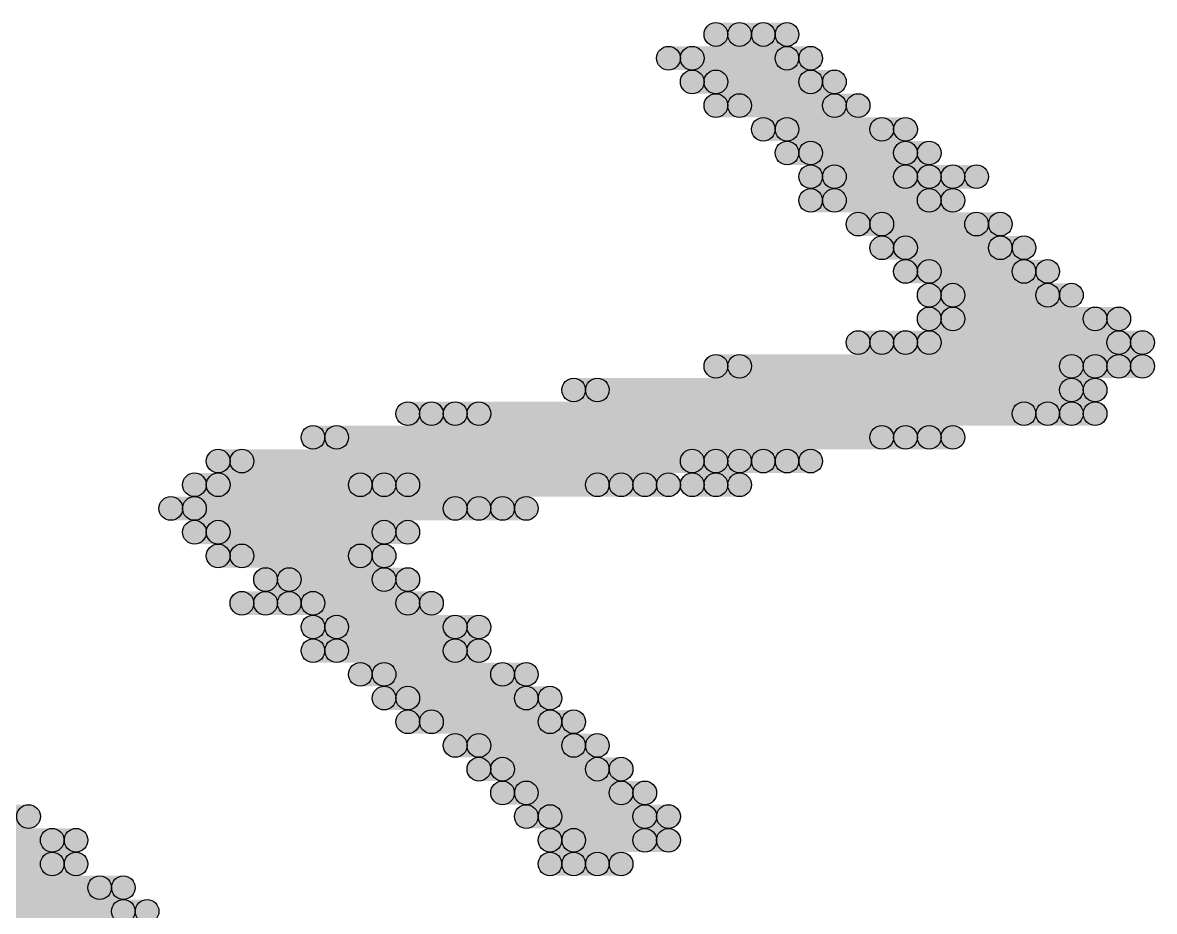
# Model space of a CAD drawing. Header units: millimetres. Extents: x 0 to 137, y 0 to 37.
# Drawn here: x 127.019 to 128.232, y 2.057 to 3.01 of the extents above; entities that cross this region are included whole.
import ezdxf

# ---------------------------------------------------------------- set-up
doc = ezdxf.new("R2010")
doc.units = ezdxf.units.MM
doc.layers.add('TopLayer', color=1, linetype='Continuous')
doc.layers.add('TopSolder', color=216, linetype='Continuous')

msp = doc.modelspace()

# ---------------------------------------------------------------- hatches: boundary and pattern name
at = {"layer": 'TopLayer'}
h = msp.add_hatch(color=1, dxfattribs=at)
edge = h.paths.add_edge_path()
edge.add_arc((127.7874, 2.9972), 0.0127, 0, 360)
for points in [[(127.7874, 2.9845), (127.7874, 3.0099), (127.8382, 3.0099), (127.8382, 2.9845)], [(127.7366, 2.9591), (127.7366, 2.9845), (127.8636, 2.9845), (127.8636, 2.9591)], [(127.762, 2.9337), (127.762, 2.9591), (127.889, 2.9591), (127.889, 2.9337)], [(127.7874, 2.9083), (127.7874, 2.9337), (127.9144, 2.9337), (127.9144, 2.9083)], [(127.8382, 2.8829), (127.8382, 2.9083), (127.9652, 2.9083), (127.9652, 2.8829)], [(127.8636, 2.8575), (127.8636, 2.8829), (127.9906, 2.8829), (127.9906, 2.8575)], [(127.889, 2.8321), (127.889, 2.8575), (127.9906, 2.8575), (127.9906, 2.8321)], [(128.016, 2.8321), (128.016, 2.8575), (128.0414, 2.8575), (128.0414, 2.8321)], [(127.889, 2.8067), (127.889, 2.8321), (128.016, 2.8321), (128.016, 2.8067)], [(127.9398, 2.7813), (127.9398, 2.8067), (128.0668, 2.8067), (128.0668, 2.7813)], [(127.9652, 2.7559), (127.9652, 2.7813), (128.0922, 2.7813), (128.0922, 2.7559)], [(127.9906, 2.7305), (127.9906, 2.7559), (128.1176, 2.7559), (128.1176, 2.7305)], [(128.016, 2.7051), (128.016, 2.7305), (128.143, 2.7305), (128.143, 2.7051)], [(128.016, 2.6797), (128.016, 2.7051), (128.1938, 2.7051), (128.1938, 2.6797)], [(127.9398, 2.6543), (127.9398, 2.6797), (127.9652, 2.6797), (127.9652, 2.6543)], [(127.9906, 2.6543), (127.9906, 2.6797), (128.2192, 2.6797), (128.2192, 2.6543)], [(127.7874, 2.6289), (127.7874, 2.6543), (128.1684, 2.6543), (128.1684, 2.6289)], [(128.1938, 2.6289), (128.1938, 2.6543), (128.2192, 2.6543), (128.2192, 2.6289)], [(127.635, 2.6035), (127.635, 2.6289), (128.1684, 2.6289), (128.1684, 2.6035)], [(127.4572, 2.5781), (127.4572, 2.6035), (127.4826, 2.6035), (127.4826, 2.5781)], [(127.508, 2.5781), (127.508, 2.6035), (128.1176, 2.6035), (128.1176, 2.5781)], [(128.143, 2.5781), (128.143, 2.6035), (128.1684, 2.6035), (128.1684, 2.5781)], [(127.3556, 2.5527), (127.3556, 2.5781), (127.9652, 2.5781), (127.9652, 2.5527)], [(127.9906, 2.5527), (127.9906, 2.5781), (128.016, 2.5781), (128.016, 2.5527)], [(127.254, 2.5273), (127.254, 2.5527), (127.762, 2.5527), (127.762, 2.5273)], [(127.7874, 2.5273), (127.7874, 2.5527), (127.8128, 2.5527), (127.8128, 2.5273)], [(127.8382, 2.5273), (127.8382, 2.5527), (127.8636, 2.5527), (127.8636, 2.5273)], [(127.2286, 2.5019), (127.2286, 2.5273), (127.4064, 2.5273), (127.4064, 2.5019)], [(127.4318, 2.5019), (127.4318, 2.5273), (127.6604, 2.5273), (127.6604, 2.5019)], [(127.6858, 2.5019), (127.6858, 2.5273), (127.7112, 2.5273), (127.7112, 2.5019)], [(127.762, 2.5019), (127.762, 2.5273), (127.7874, 2.5273), (127.7874, 2.5019)], [(127.2032, 2.4765), (127.2032, 2.5019), (127.508, 2.5019), (127.508, 2.4765)], [(127.5334, 2.4765), (127.5334, 2.5019), (127.5588, 2.5019), (127.5588, 2.4765)], [(127.2286, 2.4511), (127.2286, 2.4765), (127.4318, 2.4765), (127.4318, 2.4511)], [(127.254, 2.4257), (127.254, 2.4511), (127.4064, 2.4511), (127.4064, 2.4257)], [(127.3048, 2.4003), (127.3048, 2.4257), (127.4318, 2.4257), (127.4318, 2.4003)], [(127.2794, 2.3749), (127.2794, 2.4003), (127.3048, 2.4003), (127.3048, 2.3749)], [(127.3302, 2.3749), (127.3302, 2.4003), (127.4572, 2.4003), (127.4572, 2.3749)], [(127.3556, 2.3495), (127.3556, 2.3749), (127.508, 2.3749), (127.508, 2.3495)], [(127.3556, 2.3241), (127.3556, 2.3495), (127.508, 2.3495), (127.508, 2.3241)], [(127.4064, 2.2987), (127.4064, 2.3241), (127.5588, 2.3241), (127.5588, 2.2987)], [(127.4318, 2.2733), (127.4318, 2.2987), (127.5842, 2.2987), (127.5842, 2.2733)], [(127.4572, 2.2479), (127.4572, 2.2733), (127.6096, 2.2733), (127.6096, 2.2479)], [(127.508, 2.2225), (127.508, 2.2479), (127.635, 2.2479), (127.635, 2.2225)], [(127.5334, 2.1971), (127.5334, 2.2225), (127.6604, 2.2225), (127.6604, 2.1971)], [(127.5588, 2.1717), (127.5588, 2.1971), (127.6858, 2.1971), (127.6858, 2.1717)], [(126.873, 2.1463), (126.873, 2.1717), (127.0254, 2.1717), (127.0254, 2.1463)], [(127.5842, 2.1463), (127.5842, 2.1717), (127.7112, 2.1717), (127.7112, 2.1463)], [(126.873, 2.1209), (126.873, 2.1463), (127.0762, 2.1463), (127.0762, 2.1209)], [(127.6096, 2.1209), (127.6096, 2.1463), (127.7112, 2.1463), (127.7112, 2.1209)], [(126.8984, 2.0955), (126.8984, 2.1209), (127.0762, 2.1209), (127.0762, 2.0955)], [(127.6096, 2.0955), (127.6096, 2.1209), (127.6604, 2.1209), (127.6604, 2.0955)], [(126.9492, 2.0701), (126.9492, 2.0955), (127.127, 2.0955), (127.127, 2.0701)], [(126.9492, 2.0447), (126.9492, 2.0701), (127.1524, 2.0701), (127.1524, 2.0447)]]:
    msp.add_hatch(color=1, dxfattribs=at).paths.add_polyline_path(points)
h = msp.add_hatch(color=1, dxfattribs=at)
edge = h.paths.add_edge_path()
edge.add_arc((127.8382, 2.9972), 0.0127, 0, 360)
h = msp.add_hatch(color=1, dxfattribs=at)
edge = h.paths.add_edge_path()
edge.add_arc((127.7366, 2.9718), 0.0127, 0, 360)
h = msp.add_hatch(color=1, dxfattribs=at)
edge = h.paths.add_edge_path()
edge.add_arc((127.8636, 2.9718), 0.0127, 0, 360)
h = msp.add_hatch(color=1, dxfattribs=at)
edge = h.paths.add_edge_path()
edge.add_arc((127.762, 2.9464), 0.0127, 0, 360)
h = msp.add_hatch(color=1, dxfattribs=at)
edge = h.paths.add_edge_path()
edge.add_arc((127.889, 2.9464), 0.0127, 0, 360)
h = msp.add_hatch(color=1, dxfattribs=at)
edge = h.paths.add_edge_path()
edge.add_arc((127.7874, 2.921), 0.0127, 0, 360)
h = msp.add_hatch(color=1, dxfattribs=at)
edge = h.paths.add_edge_path()
edge.add_arc((127.9144, 2.921), 0.0127, 0, 360)
h = msp.add_hatch(color=1, dxfattribs=at)
edge = h.paths.add_edge_path()
edge.add_arc((127.8382, 2.8956), 0.0127, 0, 360)
h = msp.add_hatch(color=1, dxfattribs=at)
edge = h.paths.add_edge_path()
edge.add_arc((127.9652, 2.8956), 0.0127, 0, 360)
h = msp.add_hatch(color=1, dxfattribs=at)
edge = h.paths.add_edge_path()
edge.add_arc((127.8636, 2.8702), 0.0127, 0, 360)
h = msp.add_hatch(color=1, dxfattribs=at)
edge = h.paths.add_edge_path()
edge.add_arc((127.9906, 2.8702), 0.0127, 0, 360)
h = msp.add_hatch(color=1, dxfattribs=at)
edge = h.paths.add_edge_path()
edge.add_arc((127.889, 2.8448), 0.0127, 0, 360)
h = msp.add_hatch(color=1, dxfattribs=at)
edge = h.paths.add_edge_path()
edge.add_arc((127.9906, 2.8448), 0.0127, 0, 360)
h = msp.add_hatch(color=1, dxfattribs=at)
edge = h.paths.add_edge_path()
edge.add_arc((128.016, 2.8448), 0.0127, 0, 360)
h = msp.add_hatch(color=1, dxfattribs=at)
edge = h.paths.add_edge_path()
edge.add_arc((128.0414, 2.8448), 0.0127, 0, 360)
h = msp.add_hatch(color=1, dxfattribs=at)
edge = h.paths.add_edge_path()
edge.add_arc((127.889, 2.8194), 0.0127, 0, 360)
h = msp.add_hatch(color=1, dxfattribs=at)
edge = h.paths.add_edge_path()
edge.add_arc((128.016, 2.8194), 0.0127, 0, 360)
h = msp.add_hatch(color=1, dxfattribs=at)
edge = h.paths.add_edge_path()
edge.add_arc((127.9398, 2.794), 0.0127, 0, 360)
h = msp.add_hatch(color=1, dxfattribs=at)
edge = h.paths.add_edge_path()
edge.add_arc((128.0668, 2.794), 0.0127, 0, 360)
h = msp.add_hatch(color=1, dxfattribs=at)
edge = h.paths.add_edge_path()
edge.add_arc((127.9652, 2.7686), 0.0127, 0, 360)
h = msp.add_hatch(color=1, dxfattribs=at)
edge = h.paths.add_edge_path()
edge.add_arc((128.0922, 2.7686), 0.0127, 0, 360)
h = msp.add_hatch(color=1, dxfattribs=at)
edge = h.paths.add_edge_path()
edge.add_arc((127.9906, 2.7432), 0.0127, 0, 360)
h = msp.add_hatch(color=1, dxfattribs=at)
edge = h.paths.add_edge_path()
edge.add_arc((128.1176, 2.7432), 0.0127, 0, 360)
h = msp.add_hatch(color=1, dxfattribs=at)
edge = h.paths.add_edge_path()
edge.add_arc((128.016, 2.7178), 0.0127, 0, 360)
h = msp.add_hatch(color=1, dxfattribs=at)
edge = h.paths.add_edge_path()
edge.add_arc((128.143, 2.7178), 0.0127, 0, 360)
h = msp.add_hatch(color=1, dxfattribs=at)
edge = h.paths.add_edge_path()
edge.add_arc((128.016, 2.6924), 0.0127, 0, 360)
h = msp.add_hatch(color=1, dxfattribs=at)
edge = h.paths.add_edge_path()
edge.add_arc((128.1938, 2.6924), 0.0127, 0, 360)
h = msp.add_hatch(color=1, dxfattribs=at)
edge = h.paths.add_edge_path()
edge.add_arc((127.9398, 2.667), 0.0127, 0, 360)
h = msp.add_hatch(color=1, dxfattribs=at)
edge = h.paths.add_edge_path()
edge.add_arc((127.9652, 2.667), 0.0127, 0, 360)
h = msp.add_hatch(color=1, dxfattribs=at)
edge = h.paths.add_edge_path()
edge.add_arc((127.9906, 2.667), 0.0127, 0, 360)
h = msp.add_hatch(color=1, dxfattribs=at)
edge = h.paths.add_edge_path()
edge.add_arc((128.2192, 2.667), 0.0127, 0, 360)
h = msp.add_hatch(color=1, dxfattribs=at)
edge = h.paths.add_edge_path()
edge.add_arc((127.7874, 2.6416), 0.0127, 0, 360)
h = msp.add_hatch(color=1, dxfattribs=at)
edge = h.paths.add_edge_path()
edge.add_arc((128.1684, 2.6416), 0.0127, 0, 360)
h = msp.add_hatch(color=1, dxfattribs=at)
edge = h.paths.add_edge_path()
edge.add_arc((128.1938, 2.6416), 0.0127, 0, 360)
h = msp.add_hatch(color=1, dxfattribs=at)
edge = h.paths.add_edge_path()
edge.add_arc((128.2192, 2.6416), 0.0127, 0, 360)
h = msp.add_hatch(color=1, dxfattribs=at)
edge = h.paths.add_edge_path()
edge.add_arc((127.635, 2.6162), 0.0127, 0, 360)
h = msp.add_hatch(color=1, dxfattribs=at)
edge = h.paths.add_edge_path()
edge.add_arc((128.1684, 2.6162), 0.0127, 0, 360)
h = msp.add_hatch(color=1, dxfattribs=at)
edge = h.paths.add_edge_path()
edge.add_arc((127.4572, 2.5908), 0.0127, 0, 360)
h = msp.add_hatch(color=1, dxfattribs=at)
edge = h.paths.add_edge_path()
edge.add_arc((127.4826, 2.5908), 0.0127, 0, 360)
h = msp.add_hatch(color=1, dxfattribs=at)
edge = h.paths.add_edge_path()
edge.add_arc((127.508, 2.5908), 0.0127, 0, 360)
h = msp.add_hatch(color=1, dxfattribs=at)
edge = h.paths.add_edge_path()
edge.add_arc((128.1176, 2.5908), 0.0127, 0, 360)
h = msp.add_hatch(color=1, dxfattribs=at)
edge = h.paths.add_edge_path()
edge.add_arc((128.143, 2.5908), 0.0127, 0, 360)
h = msp.add_hatch(color=1, dxfattribs=at)
edge = h.paths.add_edge_path()
edge.add_arc((128.1684, 2.5908), 0.0127, 0, 360)
h = msp.add_hatch(color=1, dxfattribs=at)
edge = h.paths.add_edge_path()
edge.add_arc((127.3556, 2.5654), 0.0127, 0, 360)
h = msp.add_hatch(color=1, dxfattribs=at)
edge = h.paths.add_edge_path()
edge.add_arc((127.9652, 2.5654), 0.0127, 0, 360)
h = msp.add_hatch(color=1, dxfattribs=at)
edge = h.paths.add_edge_path()
edge.add_arc((127.9906, 2.5654), 0.0127, 0, 360)
h = msp.add_hatch(color=1, dxfattribs=at)
edge = h.paths.add_edge_path()
edge.add_arc((128.016, 2.5654), 0.0127, 0, 360)
h = msp.add_hatch(color=1, dxfattribs=at)
edge = h.paths.add_edge_path()
edge.add_arc((127.254, 2.54), 0.0127, 0, 360)
h = msp.add_hatch(color=1, dxfattribs=at)
edge = h.paths.add_edge_path()
edge.add_arc((127.762, 2.54), 0.0127, 0, 360)
h = msp.add_hatch(color=1, dxfattribs=at)
edge = h.paths.add_edge_path()
edge.add_arc((127.7874, 2.54), 0.0127, 0, 360)
h = msp.add_hatch(color=1, dxfattribs=at)
edge = h.paths.add_edge_path()
edge.add_arc((127.8128, 2.54), 0.0127, 0, 360)
h = msp.add_hatch(color=1, dxfattribs=at)
edge = h.paths.add_edge_path()
edge.add_arc((127.8382, 2.54), 0.0127, 0, 360)
h = msp.add_hatch(color=1, dxfattribs=at)
edge = h.paths.add_edge_path()
edge.add_arc((127.8636, 2.54), 0.0127, 0, 360)
h = msp.add_hatch(color=1, dxfattribs=at)
edge = h.paths.add_edge_path()
edge.add_arc((127.2286, 2.5146), 0.0127, 0, 360)
h = msp.add_hatch(color=1, dxfattribs=at)
edge = h.paths.add_edge_path()
edge.add_arc((127.4064, 2.5146), 0.0127, 0, 360)
h = msp.add_hatch(color=1, dxfattribs=at)
edge = h.paths.add_edge_path()
edge.add_arc((127.4318, 2.5146), 0.0127, 0, 360)
h = msp.add_hatch(color=1, dxfattribs=at)
edge = h.paths.add_edge_path()
edge.add_arc((127.6604, 2.5146), 0.0127, 0, 360)
h = msp.add_hatch(color=1, dxfattribs=at)
edge = h.paths.add_edge_path()
edge.add_arc((127.6858, 2.5146), 0.0127, 0, 360)
h = msp.add_hatch(color=1, dxfattribs=at)
edge = h.paths.add_edge_path()
edge.add_arc((127.7112, 2.5146), 0.0127, 0, 360)
h = msp.add_hatch(color=1, dxfattribs=at)
edge = h.paths.add_edge_path()
edge.add_arc((127.762, 2.5146), 0.0127, 0, 360)
h = msp.add_hatch(color=1, dxfattribs=at)
edge = h.paths.add_edge_path()
edge.add_arc((127.7874, 2.5146), 0.0127, 0, 360)
h = msp.add_hatch(color=1, dxfattribs=at)
edge = h.paths.add_edge_path()
edge.add_arc((127.2032, 2.4892), 0.0127, 0, 360)
h = msp.add_hatch(color=1, dxfattribs=at)
edge = h.paths.add_edge_path()
edge.add_arc((127.508, 2.4892), 0.0127, 0, 360)
h = msp.add_hatch(color=1, dxfattribs=at)
edge = h.paths.add_edge_path()
edge.add_arc((127.5334, 2.4892), 0.0127, 0, 360)
h = msp.add_hatch(color=1, dxfattribs=at)
edge = h.paths.add_edge_path()
edge.add_arc((127.5588, 2.4892), 0.0127, 0, 360)
h = msp.add_hatch(color=1, dxfattribs=at)
edge = h.paths.add_edge_path()
edge.add_arc((127.2286, 2.4638), 0.0127, 0, 360)
h = msp.add_hatch(color=1, dxfattribs=at)
edge = h.paths.add_edge_path()
edge.add_arc((127.4318, 2.4638), 0.0127, 0, 360)
h = msp.add_hatch(color=1, dxfattribs=at)
edge = h.paths.add_edge_path()
edge.add_arc((127.254, 2.4384), 0.0127, 0, 360)
h = msp.add_hatch(color=1, dxfattribs=at)
edge = h.paths.add_edge_path()
edge.add_arc((127.4064, 2.4384), 0.0127, 0, 360)
h = msp.add_hatch(color=1, dxfattribs=at)
edge = h.paths.add_edge_path()
edge.add_arc((127.3048, 2.413), 0.0127, 0, 360)
h = msp.add_hatch(color=1, dxfattribs=at)
edge = h.paths.add_edge_path()
edge.add_arc((127.4318, 2.413), 0.0127, 0, 360)
h = msp.add_hatch(color=1, dxfattribs=at)
edge = h.paths.add_edge_path()
edge.add_arc((127.2794, 2.3876), 0.0127, 0, 360)
h = msp.add_hatch(color=1, dxfattribs=at)
edge = h.paths.add_edge_path()
edge.add_arc((127.3048, 2.3876), 0.0127, 0, 360)
h = msp.add_hatch(color=1, dxfattribs=at)
edge = h.paths.add_edge_path()
edge.add_arc((127.3302, 2.3876), 0.0127, 0, 360)
h = msp.add_hatch(color=1, dxfattribs=at)
edge = h.paths.add_edge_path()
edge.add_arc((127.4572, 2.3876), 0.0127, 0, 360)
h = msp.add_hatch(color=1, dxfattribs=at)
edge = h.paths.add_edge_path()
edge.add_arc((127.3556, 2.3622), 0.0127, 0, 360)
h = msp.add_hatch(color=1, dxfattribs=at)
edge = h.paths.add_edge_path()
edge.add_arc((127.508, 2.3622), 0.0127, 0, 360)
h = msp.add_hatch(color=1, dxfattribs=at)
edge = h.paths.add_edge_path()
edge.add_arc((127.3556, 2.3368), 0.0127, 0, 360)
h = msp.add_hatch(color=1, dxfattribs=at)
edge = h.paths.add_edge_path()
edge.add_arc((127.508, 2.3368), 0.0127, 0, 360)
h = msp.add_hatch(color=1, dxfattribs=at)
edge = h.paths.add_edge_path()
edge.add_arc((127.4064, 2.3114), 0.0127, 0, 360)
h = msp.add_hatch(color=1, dxfattribs=at)
edge = h.paths.add_edge_path()
edge.add_arc((127.5588, 2.3114), 0.0127, 0, 360)
h = msp.add_hatch(color=1, dxfattribs=at)
edge = h.paths.add_edge_path()
edge.add_arc((127.4318, 2.286), 0.0127, 0, 360)
h = msp.add_hatch(color=1, dxfattribs=at)
edge = h.paths.add_edge_path()
edge.add_arc((127.5842, 2.286), 0.0127, 0, 360)
h = msp.add_hatch(color=1, dxfattribs=at)
edge = h.paths.add_edge_path()
edge.add_arc((127.4572, 2.2606), 0.0127, 0, 360)
h = msp.add_hatch(color=1, dxfattribs=at)
edge = h.paths.add_edge_path()
edge.add_arc((127.6096, 2.2606), 0.0127, 0, 360)
h = msp.add_hatch(color=1, dxfattribs=at)
edge = h.paths.add_edge_path()
edge.add_arc((127.508, 2.2352), 0.0127, 0, 360)
h = msp.add_hatch(color=1, dxfattribs=at)
edge = h.paths.add_edge_path()
edge.add_arc((127.635, 2.2352), 0.0127, 0, 360)
h = msp.add_hatch(color=1, dxfattribs=at)
edge = h.paths.add_edge_path()
edge.add_arc((127.5334, 2.2098), 0.0127, 0, 360)
h = msp.add_hatch(color=1, dxfattribs=at)
edge = h.paths.add_edge_path()
edge.add_arc((127.6604, 2.2098), 0.0127, 0, 360)
h = msp.add_hatch(color=1, dxfattribs=at)
edge = h.paths.add_edge_path()
edge.add_arc((127.5588, 2.1844), 0.0127, 0, 360)
h = msp.add_hatch(color=1, dxfattribs=at)
edge = h.paths.add_edge_path()
edge.add_arc((127.6858, 2.1844), 0.0127, 0, 360)
h = msp.add_hatch(color=1, dxfattribs=at)
edge = h.paths.add_edge_path()
edge.add_arc((127.0254, 2.159), 0.0127, 0, 360)
h = msp.add_hatch(color=1, dxfattribs=at)
edge = h.paths.add_edge_path()
edge.add_arc((127.5842, 2.159), 0.0127, 0, 360)
h = msp.add_hatch(color=1, dxfattribs=at)
edge = h.paths.add_edge_path()
edge.add_arc((127.7112, 2.159), 0.0127, 0, 360)
h = msp.add_hatch(color=1, dxfattribs=at)
edge = h.paths.add_edge_path()
edge.add_arc((127.0762, 2.1336), 0.0127, 0, 360)
h = msp.add_hatch(color=1, dxfattribs=at)
edge = h.paths.add_edge_path()
edge.add_arc((127.6096, 2.1336), 0.0127, 0, 360)
h = msp.add_hatch(color=1, dxfattribs=at)
edge = h.paths.add_edge_path()
edge.add_arc((127.7112, 2.1336), 0.0127, 0, 360)
h = msp.add_hatch(color=1, dxfattribs=at)
edge = h.paths.add_edge_path()
edge.add_arc((127.0762, 2.1082), 0.0127, 0, 360)
h = msp.add_hatch(color=1, dxfattribs=at)
edge = h.paths.add_edge_path()
edge.add_arc((127.6096, 2.1082), 0.0127, 0, 360)
h = msp.add_hatch(color=1, dxfattribs=at)
edge = h.paths.add_edge_path()
edge.add_arc((127.6604, 2.1082), 0.0127, 0, 360)
h = msp.add_hatch(color=1, dxfattribs=at)
edge = h.paths.add_edge_path()
edge.add_arc((127.127, 2.0828), 0.0127, 0, 360)
h = msp.add_hatch(color=1, dxfattribs=at)
edge = h.paths.add_edge_path()
edge.add_arc((127.1524, 2.0574), 0.0127, 0, 360)
at = {"layer": 'TopSolder'}
h = msp.add_hatch(color=216, dxfattribs=at)
edge = h.paths.add_edge_path()
edge.add_arc((127.762, 2.9972), 0.0127, 0, 360)
for points in [[(127.762, 2.9845), (127.762, 3.0099), (127.8128, 3.0099), (127.8128, 2.9845)], [(127.7112, 2.9591), (127.7112, 2.9845), (127.8382, 2.9845), (127.8382, 2.9591)], [(127.7366, 2.9337), (127.7366, 2.9591), (127.8636, 2.9591), (127.8636, 2.9337)], [(127.762, 2.9083), (127.762, 2.9337), (127.889, 2.9337), (127.889, 2.9083)], [(127.8128, 2.8829), (127.8128, 2.9083), (127.9398, 2.9083), (127.9398, 2.8829)], [(127.8382, 2.8575), (127.8382, 2.8829), (127.9652, 2.8829), (127.9652, 2.8575)], [(127.8636, 2.8321), (127.8636, 2.8575), (127.9652, 2.8575), (127.9652, 2.8321)], [(127.9906, 2.8321), (127.9906, 2.8575), (128.016, 2.8575), (128.016, 2.8321)], [(127.8636, 2.8067), (127.8636, 2.8321), (127.9906, 2.8321), (127.9906, 2.8067)], [(127.9144, 2.7813), (127.9144, 2.8067), (128.0414, 2.8067), (128.0414, 2.7813)], [(127.9398, 2.7559), (127.9398, 2.7813), (128.0668, 2.7813), (128.0668, 2.7559)], [(127.9652, 2.7305), (127.9652, 2.7559), (128.0922, 2.7559), (128.0922, 2.7305)], [(127.9906, 2.7051), (127.9906, 2.7305), (128.1176, 2.7305), (128.1176, 2.7051)], [(127.9906, 2.6797), (127.9906, 2.7051), (128.1684, 2.7051), (128.1684, 2.6797)], [(127.9144, 2.6543), (127.9144, 2.6797), (127.9398, 2.6797), (127.9398, 2.6543)], [(127.9652, 2.6543), (127.9652, 2.6797), (128.1938, 2.6797), (128.1938, 2.6543)], [(127.762, 2.6289), (127.762, 2.6543), (128.143, 2.6543), (128.143, 2.6289)], [(128.1684, 2.6289), (128.1684, 2.6543), (128.1938, 2.6543), (128.1938, 2.6289)], [(127.6096, 2.6035), (127.6096, 2.6289), (128.143, 2.6289), (128.143, 2.6035)], [(127.4318, 2.5781), (127.4318, 2.6035), (127.4572, 2.6035), (127.4572, 2.5781)], [(127.4826, 2.5781), (127.4826, 2.6035), (128.0922, 2.6035), (128.0922, 2.5781)], [(128.1176, 2.5781), (128.1176, 2.6035), (128.143, 2.6035), (128.143, 2.5781)], [(127.3302, 2.5527), (127.3302, 2.5781), (127.9398, 2.5781), (127.9398, 2.5527)], [(127.9652, 2.5527), (127.9652, 2.5781), (127.9906, 2.5781), (127.9906, 2.5527)], [(127.2286, 2.5273), (127.2286, 2.5527), (127.7366, 2.5527), (127.7366, 2.5273)], [(127.762, 2.5273), (127.762, 2.5527), (127.7874, 2.5527), (127.7874, 2.5273)], [(127.8128, 2.5273), (127.8128, 2.5527), (127.8382, 2.5527), (127.8382, 2.5273)], [(127.2032, 2.5019), (127.2032, 2.5273), (127.381, 2.5273), (127.381, 2.5019)], [(127.4064, 2.5019), (127.4064, 2.5273), (127.635, 2.5273), (127.635, 2.5019)], [(127.6604, 2.5019), (127.6604, 2.5273), (127.6858, 2.5273), (127.6858, 2.5019)], [(127.7366, 2.5019), (127.7366, 2.5273), (127.762, 2.5273), (127.762, 2.5019)], [(127.1778, 2.4765), (127.1778, 2.5019), (127.4826, 2.5019), (127.4826, 2.4765)], [(127.508, 2.4765), (127.508, 2.5019), (127.5334, 2.5019), (127.5334, 2.4765)], [(127.2032, 2.4511), (127.2032, 2.4765), (127.4064, 2.4765), (127.4064, 2.4511)], [(127.2286, 2.4257), (127.2286, 2.4511), (127.381, 2.4511), (127.381, 2.4257)], [(127.2794, 2.4003), (127.2794, 2.4257), (127.4064, 2.4257), (127.4064, 2.4003)], [(127.254, 2.3749), (127.254, 2.4003), (127.2794, 2.4003), (127.2794, 2.3749)], [(127.3048, 2.3749), (127.3048, 2.4003), (127.4318, 2.4003), (127.4318, 2.3749)], [(127.3302, 2.3495), (127.3302, 2.3749), (127.4826, 2.3749), (127.4826, 2.3495)], [(127.3302, 2.3241), (127.3302, 2.3495), (127.4826, 2.3495), (127.4826, 2.3241)], [(127.381, 2.2987), (127.381, 2.3241), (127.5334, 2.3241), (127.5334, 2.2987)], [(127.4064, 2.2733), (127.4064, 2.2987), (127.5588, 2.2987), (127.5588, 2.2733)], [(127.4318, 2.2479), (127.4318, 2.2733), (127.5842, 2.2733), (127.5842, 2.2479)], [(127.4826, 2.2225), (127.4826, 2.2479), (127.6096, 2.2479), (127.6096, 2.2225)], [(127.508, 2.1971), (127.508, 2.2225), (127.635, 2.2225), (127.635, 2.1971)], [(127.5334, 2.1717), (127.5334, 2.1971), (127.6604, 2.1971), (127.6604, 2.1717)], [(127.5588, 2.1463), (127.5588, 2.1717), (127.6858, 2.1717), (127.6858, 2.1463)], [(126.8476, 2.1209), (126.8476, 2.1463), (127.0508, 2.1463), (127.0508, 2.1209)], [(127.5842, 2.1209), (127.5842, 2.1463), (127.6858, 2.1463), (127.6858, 2.1209)], [(126.873, 2.0955), (126.873, 2.1209), (127.0508, 2.1209), (127.0508, 2.0955)], [(127.5842, 2.0955), (127.5842, 2.1209), (127.635, 2.1209), (127.635, 2.0955)], [(126.9238, 2.0701), (126.9238, 2.0955), (127.1016, 2.0955), (127.1016, 2.0701)], [(126.9238, 2.0447), (126.9238, 2.0701), (127.127, 2.0701), (127.127, 2.0447)]]:
    msp.add_hatch(color=216, dxfattribs=at).paths.add_polyline_path(points)
h = msp.add_hatch(color=216, dxfattribs=at)
edge = h.paths.add_edge_path()
edge.add_arc((127.8128, 2.9972), 0.0127, 0, 360)
h = msp.add_hatch(color=216, dxfattribs=at)
edge = h.paths.add_edge_path()
edge.add_arc((127.7112, 2.9718), 0.0127, 0, 360)
h = msp.add_hatch(color=216, dxfattribs=at)
edge = h.paths.add_edge_path()
edge.add_arc((127.8382, 2.9718), 0.0127, 0, 360)
h = msp.add_hatch(color=216, dxfattribs=at)
edge = h.paths.add_edge_path()
edge.add_arc((127.7366, 2.9464), 0.0127, 0, 360)
h = msp.add_hatch(color=216, dxfattribs=at)
edge = h.paths.add_edge_path()
edge.add_arc((127.8636, 2.9464), 0.0127, 0, 360)
h = msp.add_hatch(color=216, dxfattribs=at)
edge = h.paths.add_edge_path()
edge.add_arc((127.762, 2.921), 0.0127, 0, 360)
h = msp.add_hatch(color=216, dxfattribs=at)
edge = h.paths.add_edge_path()
edge.add_arc((127.889, 2.921), 0.0127, 0, 360)
h = msp.add_hatch(color=216, dxfattribs=at)
edge = h.paths.add_edge_path()
edge.add_arc((127.8128, 2.8956), 0.0127, 0, 360)
h = msp.add_hatch(color=216, dxfattribs=at)
edge = h.paths.add_edge_path()
edge.add_arc((127.9398, 2.8956), 0.0127, 0, 360)
h = msp.add_hatch(color=216, dxfattribs=at)
edge = h.paths.add_edge_path()
edge.add_arc((127.8382, 2.8702), 0.0127, 0, 360)
h = msp.add_hatch(color=216, dxfattribs=at)
edge = h.paths.add_edge_path()
edge.add_arc((127.9652, 2.8702), 0.0127, 0, 360)
h = msp.add_hatch(color=216, dxfattribs=at)
edge = h.paths.add_edge_path()
edge.add_arc((127.8636, 2.8448), 0.0127, 0, 360)
h = msp.add_hatch(color=216, dxfattribs=at)
edge = h.paths.add_edge_path()
edge.add_arc((127.9652, 2.8448), 0.0127, 0, 360)
h = msp.add_hatch(color=216, dxfattribs=at)
edge = h.paths.add_edge_path()
edge.add_arc((127.9906, 2.8448), 0.0127, 0, 360)
h = msp.add_hatch(color=216, dxfattribs=at)
edge = h.paths.add_edge_path()
edge.add_arc((128.016, 2.8448), 0.0127, 0, 360)
h = msp.add_hatch(color=216, dxfattribs=at)
edge = h.paths.add_edge_path()
edge.add_arc((127.8636, 2.8194), 0.0127, 0, 360)
h = msp.add_hatch(color=216, dxfattribs=at)
edge = h.paths.add_edge_path()
edge.add_arc((127.9906, 2.8194), 0.0127, 0, 360)
h = msp.add_hatch(color=216, dxfattribs=at)
edge = h.paths.add_edge_path()
edge.add_arc((127.9144, 2.794), 0.0127, 0, 360)
h = msp.add_hatch(color=216, dxfattribs=at)
edge = h.paths.add_edge_path()
edge.add_arc((128.0414, 2.794), 0.0127, 0, 360)
h = msp.add_hatch(color=216, dxfattribs=at)
edge = h.paths.add_edge_path()
edge.add_arc((127.9398, 2.7686), 0.0127, 0, 360)
h = msp.add_hatch(color=216, dxfattribs=at)
edge = h.paths.add_edge_path()
edge.add_arc((128.0668, 2.7686), 0.0127, 0, 360)
h = msp.add_hatch(color=216, dxfattribs=at)
edge = h.paths.add_edge_path()
edge.add_arc((127.9652, 2.7432), 0.0127, 0, 360)
h = msp.add_hatch(color=216, dxfattribs=at)
edge = h.paths.add_edge_path()
edge.add_arc((128.0922, 2.7432), 0.0127, 0, 360)
h = msp.add_hatch(color=216, dxfattribs=at)
edge = h.paths.add_edge_path()
edge.add_arc((127.9906, 2.7178), 0.0127, 0, 360)
h = msp.add_hatch(color=216, dxfattribs=at)
edge = h.paths.add_edge_path()
edge.add_arc((128.1176, 2.7178), 0.0127, 0, 360)
h = msp.add_hatch(color=216, dxfattribs=at)
edge = h.paths.add_edge_path()
edge.add_arc((127.9906, 2.6924), 0.0127, 0, 360)
h = msp.add_hatch(color=216, dxfattribs=at)
edge = h.paths.add_edge_path()
edge.add_arc((128.1684, 2.6924), 0.0127, 0, 360)
h = msp.add_hatch(color=216, dxfattribs=at)
edge = h.paths.add_edge_path()
edge.add_arc((127.9144, 2.667), 0.0127, 0, 360)
h = msp.add_hatch(color=216, dxfattribs=at)
edge = h.paths.add_edge_path()
edge.add_arc((127.9398, 2.667), 0.0127, 0, 360)
h = msp.add_hatch(color=216, dxfattribs=at)
edge = h.paths.add_edge_path()
edge.add_arc((127.9652, 2.667), 0.0127, 0, 360)
h = msp.add_hatch(color=216, dxfattribs=at)
edge = h.paths.add_edge_path()
edge.add_arc((128.1938, 2.667), 0.0127, 0, 360)
h = msp.add_hatch(color=216, dxfattribs=at)
edge = h.paths.add_edge_path()
edge.add_arc((127.762, 2.6416), 0.0127, 0, 360)
h = msp.add_hatch(color=216, dxfattribs=at)
edge = h.paths.add_edge_path()
edge.add_arc((128.143, 2.6416), 0.0127, 0, 360)
h = msp.add_hatch(color=216, dxfattribs=at)
edge = h.paths.add_edge_path()
edge.add_arc((128.1684, 2.6416), 0.0127, 0, 360)
h = msp.add_hatch(color=216, dxfattribs=at)
edge = h.paths.add_edge_path()
edge.add_arc((128.1938, 2.6416), 0.0127, 0, 360)
h = msp.add_hatch(color=216, dxfattribs=at)
edge = h.paths.add_edge_path()
edge.add_arc((127.6096, 2.6162), 0.0127, 0, 360)
h = msp.add_hatch(color=216, dxfattribs=at)
edge = h.paths.add_edge_path()
edge.add_arc((128.143, 2.6162), 0.0127, 0, 360)
h = msp.add_hatch(color=216, dxfattribs=at)
edge = h.paths.add_edge_path()
edge.add_arc((127.4318, 2.5908), 0.0127, 0, 360)
h = msp.add_hatch(color=216, dxfattribs=at)
edge = h.paths.add_edge_path()
edge.add_arc((127.4572, 2.5908), 0.0127, 0, 360)
h = msp.add_hatch(color=216, dxfattribs=at)
edge = h.paths.add_edge_path()
edge.add_arc((127.4826, 2.5908), 0.0127, 0, 360)
h = msp.add_hatch(color=216, dxfattribs=at)
edge = h.paths.add_edge_path()
edge.add_arc((128.0922, 2.5908), 0.0127, 0, 360)
h = msp.add_hatch(color=216, dxfattribs=at)
edge = h.paths.add_edge_path()
edge.add_arc((128.1176, 2.5908), 0.0127, 0, 360)
h = msp.add_hatch(color=216, dxfattribs=at)
edge = h.paths.add_edge_path()
edge.add_arc((128.143, 2.5908), 0.0127, 0, 360)
h = msp.add_hatch(color=216, dxfattribs=at)
edge = h.paths.add_edge_path()
edge.add_arc((127.3302, 2.5654), 0.0127, 0, 360)
h = msp.add_hatch(color=216, dxfattribs=at)
edge = h.paths.add_edge_path()
edge.add_arc((127.9398, 2.5654), 0.0127, 0, 360)
h = msp.add_hatch(color=216, dxfattribs=at)
edge = h.paths.add_edge_path()
edge.add_arc((127.9652, 2.5654), 0.0127, 0, 360)
h = msp.add_hatch(color=216, dxfattribs=at)
edge = h.paths.add_edge_path()
edge.add_arc((127.9906, 2.5654), 0.0127, 0, 360)
h = msp.add_hatch(color=216, dxfattribs=at)
edge = h.paths.add_edge_path()
edge.add_arc((127.2286, 2.54), 0.0127, 0, 360)
h = msp.add_hatch(color=216, dxfattribs=at)
edge = h.paths.add_edge_path()
edge.add_arc((127.7366, 2.54), 0.0127, 0, 360)
h = msp.add_hatch(color=216, dxfattribs=at)
edge = h.paths.add_edge_path()
edge.add_arc((127.762, 2.54), 0.0127, 0, 360)
h = msp.add_hatch(color=216, dxfattribs=at)
edge = h.paths.add_edge_path()
edge.add_arc((127.7874, 2.54), 0.0127, 0, 360)
h = msp.add_hatch(color=216, dxfattribs=at)
edge = h.paths.add_edge_path()
edge.add_arc((127.8128, 2.54), 0.0127, 0, 360)
h = msp.add_hatch(color=216, dxfattribs=at)
edge = h.paths.add_edge_path()
edge.add_arc((127.8382, 2.54), 0.0127, 0, 360)
h = msp.add_hatch(color=216, dxfattribs=at)
edge = h.paths.add_edge_path()
edge.add_arc((127.2032, 2.5146), 0.0127, 0, 360)
h = msp.add_hatch(color=216, dxfattribs=at)
edge = h.paths.add_edge_path()
edge.add_arc((127.381, 2.5146), 0.0127, 0, 360)
h = msp.add_hatch(color=216, dxfattribs=at)
edge = h.paths.add_edge_path()
edge.add_arc((127.4064, 2.5146), 0.0127, 0, 360)
h = msp.add_hatch(color=216, dxfattribs=at)
edge = h.paths.add_edge_path()
edge.add_arc((127.635, 2.5146), 0.0127, 0, 360)
h = msp.add_hatch(color=216, dxfattribs=at)
edge = h.paths.add_edge_path()
edge.add_arc((127.6604, 2.5146), 0.0127, 0, 360)
h = msp.add_hatch(color=216, dxfattribs=at)
edge = h.paths.add_edge_path()
edge.add_arc((127.6858, 2.5146), 0.0127, 0, 360)
h = msp.add_hatch(color=216, dxfattribs=at)
edge = h.paths.add_edge_path()
edge.add_arc((127.7366, 2.5146), 0.0127, 0, 360)
h = msp.add_hatch(color=216, dxfattribs=at)
edge = h.paths.add_edge_path()
edge.add_arc((127.762, 2.5146), 0.0127, 0, 360)
h = msp.add_hatch(color=216, dxfattribs=at)
edge = h.paths.add_edge_path()
edge.add_arc((127.1778, 2.4892), 0.0127, 0, 360)
h = msp.add_hatch(color=216, dxfattribs=at)
edge = h.paths.add_edge_path()
edge.add_arc((127.4826, 2.4892), 0.0127, 0, 360)
h = msp.add_hatch(color=216, dxfattribs=at)
edge = h.paths.add_edge_path()
edge.add_arc((127.508, 2.4892), 0.0127, 0, 360)
h = msp.add_hatch(color=216, dxfattribs=at)
edge = h.paths.add_edge_path()
edge.add_arc((127.5334, 2.4892), 0.0127, 0, 360)
h = msp.add_hatch(color=216, dxfattribs=at)
edge = h.paths.add_edge_path()
edge.add_arc((127.2032, 2.4638), 0.0127, 0, 360)
h = msp.add_hatch(color=216, dxfattribs=at)
edge = h.paths.add_edge_path()
edge.add_arc((127.4064, 2.4638), 0.0127, 0, 360)
h = msp.add_hatch(color=216, dxfattribs=at)
edge = h.paths.add_edge_path()
edge.add_arc((127.2286, 2.4384), 0.0127, 0, 360)
h = msp.add_hatch(color=216, dxfattribs=at)
edge = h.paths.add_edge_path()
edge.add_arc((127.381, 2.4384), 0.0127, 0, 360)
h = msp.add_hatch(color=216, dxfattribs=at)
edge = h.paths.add_edge_path()
edge.add_arc((127.2794, 2.413), 0.0127, 0, 360)
h = msp.add_hatch(color=216, dxfattribs=at)
edge = h.paths.add_edge_path()
edge.add_arc((127.4064, 2.413), 0.0127, 0, 360)
h = msp.add_hatch(color=216, dxfattribs=at)
edge = h.paths.add_edge_path()
edge.add_arc((127.254, 2.3876), 0.0127, 0, 360)
h = msp.add_hatch(color=216, dxfattribs=at)
edge = h.paths.add_edge_path()
edge.add_arc((127.2794, 2.3876), 0.0127, 0, 360)
h = msp.add_hatch(color=216, dxfattribs=at)
edge = h.paths.add_edge_path()
edge.add_arc((127.3048, 2.3876), 0.0127, 0, 360)
h = msp.add_hatch(color=216, dxfattribs=at)
edge = h.paths.add_edge_path()
edge.add_arc((127.4318, 2.3876), 0.0127, 0, 360)
h = msp.add_hatch(color=216, dxfattribs=at)
edge = h.paths.add_edge_path()
edge.add_arc((127.3302, 2.3622), 0.0127, 0, 360)
h = msp.add_hatch(color=216, dxfattribs=at)
edge = h.paths.add_edge_path()
edge.add_arc((127.4826, 2.3622), 0.0127, 0, 360)
h = msp.add_hatch(color=216, dxfattribs=at)
edge = h.paths.add_edge_path()
edge.add_arc((127.3302, 2.3368), 0.0127, 0, 360)
h = msp.add_hatch(color=216, dxfattribs=at)
edge = h.paths.add_edge_path()
edge.add_arc((127.4826, 2.3368), 0.0127, 0, 360)
h = msp.add_hatch(color=216, dxfattribs=at)
edge = h.paths.add_edge_path()
edge.add_arc((127.381, 2.3114), 0.0127, 0, 360)
h = msp.add_hatch(color=216, dxfattribs=at)
edge = h.paths.add_edge_path()
edge.add_arc((127.5334, 2.3114), 0.0127, 0, 360)
h = msp.add_hatch(color=216, dxfattribs=at)
edge = h.paths.add_edge_path()
edge.add_arc((127.4064, 2.286), 0.0127, 0, 360)
h = msp.add_hatch(color=216, dxfattribs=at)
edge = h.paths.add_edge_path()
edge.add_arc((127.5588, 2.286), 0.0127, 0, 360)
h = msp.add_hatch(color=216, dxfattribs=at)
edge = h.paths.add_edge_path()
edge.add_arc((127.4318, 2.2606), 0.0127, 0, 360)
h = msp.add_hatch(color=216, dxfattribs=at)
edge = h.paths.add_edge_path()
edge.add_arc((127.5842, 2.2606), 0.0127, 0, 360)
h = msp.add_hatch(color=216, dxfattribs=at)
edge = h.paths.add_edge_path()
edge.add_arc((127.4826, 2.2352), 0.0127, 0, 360)
h = msp.add_hatch(color=216, dxfattribs=at)
edge = h.paths.add_edge_path()
edge.add_arc((127.6096, 2.2352), 0.0127, 0, 360)
h = msp.add_hatch(color=216, dxfattribs=at)
edge = h.paths.add_edge_path()
edge.add_arc((127.508, 2.2098), 0.0127, 0, 360)
h = msp.add_hatch(color=216, dxfattribs=at)
edge = h.paths.add_edge_path()
edge.add_arc((127.635, 2.2098), 0.0127, 0, 360)
h = msp.add_hatch(color=216, dxfattribs=at)
edge = h.paths.add_edge_path()
edge.add_arc((127.5334, 2.1844), 0.0127, 0, 360)
h = msp.add_hatch(color=216, dxfattribs=at)
edge = h.paths.add_edge_path()
edge.add_arc((127.6604, 2.1844), 0.0127, 0, 360)
h = msp.add_hatch(color=216, dxfattribs=at)
edge = h.paths.add_edge_path()
edge.add_arc((127.5588, 2.159), 0.0127, 0, 360)
h = msp.add_hatch(color=216, dxfattribs=at)
edge = h.paths.add_edge_path()
edge.add_arc((127.6858, 2.159), 0.0127, 0, 360)
h = msp.add_hatch(color=216, dxfattribs=at)
edge = h.paths.add_edge_path()
edge.add_arc((127.0508, 2.1336), 0.0127, 0, 360)
h = msp.add_hatch(color=216, dxfattribs=at)
edge = h.paths.add_edge_path()
edge.add_arc((127.5842, 2.1336), 0.0127, 0, 360)
h = msp.add_hatch(color=216, dxfattribs=at)
edge = h.paths.add_edge_path()
edge.add_arc((127.6858, 2.1336), 0.0127, 0, 360)
h = msp.add_hatch(color=216, dxfattribs=at)
edge = h.paths.add_edge_path()
edge.add_arc((127.0508, 2.1082), 0.0127, 0, 360)
h = msp.add_hatch(color=216, dxfattribs=at)
edge = h.paths.add_edge_path()
edge.add_arc((127.5842, 2.1082), 0.0127, 0, 360)
h = msp.add_hatch(color=216, dxfattribs=at)
edge = h.paths.add_edge_path()
edge.add_arc((127.635, 2.1082), 0.0127, 0, 360)
h = msp.add_hatch(color=216, dxfattribs=at)
edge = h.paths.add_edge_path()
edge.add_arc((127.1016, 2.0828), 0.0127, 0, 360)
h = msp.add_hatch(color=216, dxfattribs=at)
edge = h.paths.add_edge_path()
edge.add_arc((127.127, 2.0574), 0.0127, 0, 360)

# ---------------------------------------------------------------- linework, layer by layer
at = {"layer": 'TopLayer'}
for centre in [(127.7874, 2.9972), (127.8382, 2.9972), (127.7366, 2.9718), (127.8636, 2.9718), (127.762, 2.9464), (127.889, 2.9464), (127.7874, 2.921), (127.9144, 2.921), (127.8382, 2.8956), (127.9652, 2.8956), (127.8636, 2.8702), (127.9906, 2.8702), (127.889, 2.8448), (127.9906, 2.8448), (128.016, 2.8448), (128.0414, 2.8448), (127.889, 2.8194), (128.016, 2.8194), (127.9398, 2.794), (128.0668, 2.794), (127.9652, 2.7686), (128.0922, 2.7686), (127.9906, 2.7432), (128.1176, 2.7432), (128.016, 2.7178), (128.143, 2.7178), (128.016, 2.6924), (128.1938, 2.6924), (127.9398, 2.667), (127.9652, 2.667), (127.9906, 2.667), (128.2192, 2.667), (127.7874, 2.6416), (128.1684, 2.6416), (128.1938, 2.6416), (128.2192, 2.6416), (127.635, 2.6162), (128.1684, 2.6162), (127.4572, 2.5908), (127.4826, 2.5908), (127.508, 2.5908), (128.1176, 2.5908), (128.143, 2.5908), (128.1684, 2.5908), (127.3556, 2.5654), (127.9652, 2.5654), (127.9906, 2.5654), (128.016, 2.5654), (127.254, 2.54), (127.762, 2.54), (127.7874, 2.54), (127.8128, 2.54), (127.8382, 2.54), (127.8636, 2.54), (127.2286, 2.5146), (127.4064, 2.5146), (127.4318, 2.5146), (127.6604, 2.5146), (127.6858, 2.5146), (127.7112, 2.5146), (127.762, 2.5146), (127.7874, 2.5146), (127.2032, 2.4892), (127.508, 2.4892), (127.5334, 2.4892), (127.5588, 2.4892), (127.2286, 2.4638), (127.4318, 2.4638), (127.254, 2.4384), (127.4064, 2.4384), (127.3048, 2.413), (127.4318, 2.413), (127.2794, 2.3876), (127.3048, 2.3876), (127.3302, 2.3876), (127.4572, 2.3876), (127.3556, 2.3622), (127.508, 2.3622), (127.3556, 2.3368), (127.508, 2.3368), (127.4064, 2.3114), (127.5588, 2.3114), (127.4318, 2.286), (127.5842, 2.286), (127.4572, 2.2606), (127.6096, 2.2606), (127.508, 2.2352), (127.635, 2.2352), (127.5334, 2.2098), (127.6604, 2.2098), (127.5588, 2.1844), (127.6858, 2.1844), (127.0254, 2.159), (127.5842, 2.159), (127.7112, 2.159), (127.0762, 2.1336), (127.6096, 2.1336), (127.7112, 2.1336), (127.0762, 2.1082), (127.6096, 2.1082), (127.6604, 2.1082), (127.127, 2.0828), (127.1524, 2.0574)]:
    msp.add_circle(centre, 0.0127, dxfattribs=at)
at = {"layer": 'TopSolder'}
for centre in [(127.762, 2.9972), (127.8128, 2.9972), (127.7112, 2.9718), (127.8382, 2.9718), (127.7366, 2.9464), (127.8636, 2.9464), (127.762, 2.921), (127.889, 2.921), (127.8128, 2.8956), (127.9398, 2.8956), (127.8382, 2.8702), (127.9652, 2.8702), (127.8636, 2.8448), (127.9652, 2.8448), (127.9906, 2.8448), (128.016, 2.8448), (127.8636, 2.8194), (127.9906, 2.8194), (127.9144, 2.794), (128.0414, 2.794), (127.9398, 2.7686), (128.0668, 2.7686), (127.9652, 2.7432), (128.0922, 2.7432), (127.9906, 2.7178), (128.1176, 2.7178), (127.9906, 2.6924), (128.1684, 2.6924), (127.9144, 2.667), (127.9398, 2.667), (127.9652, 2.667), (128.1938, 2.667), (127.762, 2.6416), (128.143, 2.6416), (128.1684, 2.6416), (128.1938, 2.6416), (127.6096, 2.6162), (128.143, 2.6162), (127.4318, 2.5908), (127.4572, 2.5908), (127.4826, 2.5908), (128.0922, 2.5908), (128.1176, 2.5908), (128.143, 2.5908), (127.3302, 2.5654), (127.9398, 2.5654), (127.9652, 2.5654), (127.9906, 2.5654), (127.2286, 2.54), (127.7366, 2.54), (127.762, 2.54), (127.7874, 2.54), (127.8128, 2.54), (127.8382, 2.54), (127.2032, 2.5146), (127.381, 2.5146), (127.4064, 2.5146), (127.635, 2.5146), (127.6604, 2.5146), (127.6858, 2.5146), (127.7366, 2.5146), (127.762, 2.5146), (127.1778, 2.4892), (127.4826, 2.4892), (127.508, 2.4892), (127.5334, 2.4892), (127.2032, 2.4638), (127.4064, 2.4638), (127.2286, 2.4384), (127.381, 2.4384), (127.2794, 2.413), (127.4064, 2.413), (127.254, 2.3876), (127.2794, 2.3876), (127.3048, 2.3876), (127.4318, 2.3876), (127.3302, 2.3622), (127.4826, 2.3622), (127.3302, 2.3368), (127.4826, 2.3368), (127.381, 2.3114), (127.5334, 2.3114), (127.4064, 2.286), (127.5588, 2.286), (127.4318, 2.2606), (127.5842, 2.2606), (127.4826, 2.2352), (127.6096, 2.2352), (127.508, 2.2098), (127.635, 2.2098), (127.5334, 2.1844), (127.6604, 2.1844), (127.5588, 2.159), (127.6858, 2.159), (127.0508, 2.1336), (127.5842, 2.1336), (127.6858, 2.1336), (127.0508, 2.1082), (127.5842, 2.1082), (127.635, 2.1082), (127.1016, 2.0828), (127.127, 2.0574)]:
    msp.add_circle(centre, 0.0127, dxfattribs=at)

doc.saveas('drawing.dxf')
